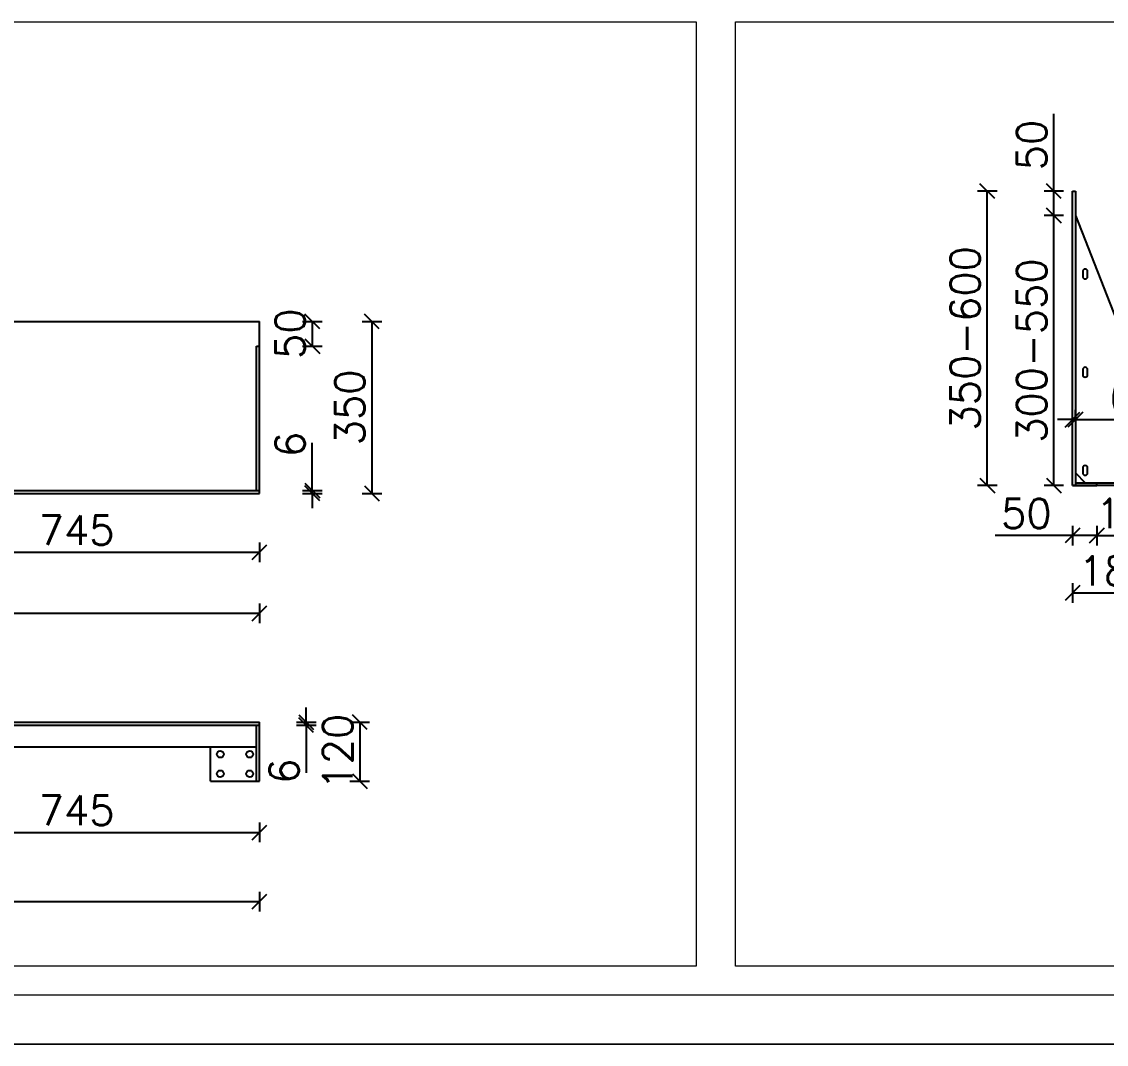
# Model space of a CAD drawing. Header units: millimetres. Extents: x 5046 to 47046, y -5997 to 25762.
# Drawn here: x 27175 to 32696, y -5997 to -789 of the extents above; entities that cross this region are included whole.
import ezdxf

# ---------------------------------------------------------------- set-up
doc = ezdxf.new("R2010")
doc.units = ezdxf.units.MM
doc.layers.get('0').update_dxf_attribs({"lineweight": 0})
doc.layers.get('Defpoints').update_dxf_attribs({"lineweight": 0})
doc.layers.add('DIM', color=3, linetype='Continuous', lineweight=0)
doc.layers.add('Pomocnicze', color=252, linetype='Continuous', lineweight=0)
doc.layers.add('Profil główny', color=7, linetype='Continuous')
doc.styles.add('Skala 1-20', font='simplex.shx', dxfattribs={"height": 60})
doc.dimstyles.new('Skala 1-20', dxfattribs={"dimtxt": 6, "dimasz": 30, "dimexe": 20, "dimexo": 0.625, "dimgap": 15, "dimtad": 1, "dimdec": 0, "dimtxsty": 'Skala 1-20', "dimblk": 'OBLIQUE', "dimcen": 2.5, "dimadec": 0, "dimazin": 0, "dimtfac": 1, "dimtdec": 0, "dimtmove": 0, "dimatfit": 3, "dimldrblk": 'OBLIQUE', "dimfxl": 20, "dimfxlon": 1, "dimarcsym": 0})

# ---------------------------------------------------------------- blocks, each defined once
blk = doc.blocks.new('_Oblique')
at = {"color": 0, "linetype": 'ByBlock', "lineweight": -2}
blk.add_line((-0.5, -0.5), (0.5, 0.5), dxfattribs=at)
blk = doc.blocks.new('*D824')
at = {"layer": 'Defpoints', "color": 0}
for p in [(-1633.9, -954.7), (-888.9, -954.7), (-888.9, -1080.6)]:
    blk.add_point(p, dxfattribs=at)
at = {"layer": 'DIM', "color": 0, "lineweight": -2}
for p, q in [((-1633.9, -1060.6), (-1633.9, -1100.6)), ((-1633.9, -1080.6), (-888.9, -1080.6)), ((-888.9, -1060.6), (-888.9, -1100.6))]:
    blk.add_line(p, q, dxfattribs=at)
at = {"layer": 'DIM', "color": 0, "linetype": 'ByBlock', "lineweight": -2, "xscale": 30, "yscale": 30, "zscale": 30, "rotation": 180}
blk.add_blockref('_Oblique', (-1633.9, -1080.6), dxfattribs=at)
at = {"layer": 'DIM', "color": 0, "linetype": 'ByBlock', "lineweight": -2, "xscale": 30, "yscale": 30, "zscale": 30}
blk.add_blockref('_Oblique', (-888.9, -1080.6), dxfattribs=at)
at = {"layer": 'DIM', "color": 0, "insert": (-1261.4, -1035.6), "char_height": 60, "attachment_point": 5, "style": 'Skala 1-20'}
blk.add_mtext('745', dxfattribs=at)
blk = doc.blocks.new('*D825')
at = {"layer": 'Defpoints', "color": 0}
for p in [(-3868.9, -960.7), (-888.9, -960.7), (-888.9, -1205.1)]:
    blk.add_point(p, dxfattribs=at)
at = {"layer": 'DIM', "color": 0, "lineweight": -2}
for p, q in [((-3868.9, -1185.1), (-3868.9, -1225.1)), ((-888.9, -1185.1), (-888.9, -1225.1)), ((-3868.9, -1205.1), (-888.9, -1205.1))]:
    blk.add_line(p, q, dxfattribs=at)
at = {"layer": 'DIM', "color": 0, "linetype": 'ByBlock', "lineweight": -2, "xscale": 30, "yscale": 30, "zscale": 30, "rotation": 180}
blk.add_blockref('_Oblique', (-3868.9, -1205.1), dxfattribs=at)
at = {"layer": 'DIM', "color": 0, "linetype": 'ByBlock', "lineweight": -2, "xscale": 30, "yscale": 30, "zscale": 30}
blk.add_blockref('_Oblique', (-888.9, -1205.1), dxfattribs=at)
at = {"layer": 'DIM', "color": 0, "insert": (-2378.9, -1160.1), "char_height": 60, "attachment_point": 5, "style": 'Skala 1-20'}
blk.add_mtext('2980', dxfattribs=at)
blk = doc.blocks.new('*D826')
at = {"layer": 'Defpoints', "color": 0}
for p in [(-888.9, -610.7), (-888.9, -960.7), (-660.1, -960.7)]:
    blk.add_point(p, dxfattribs=at)
at = {"layer": 'DIM', "color": 0, "lineweight": -2}
for p, q in [((-680.1, -610.7), (-640.1, -610.7)), ((-660.1, -610.7), (-660.1, -960.7)), ((-680.1, -960.7), (-640.1, -960.7))]:
    blk.add_line(p, q, dxfattribs=at)
at = {"layer": 'DIM', "color": 0, "linetype": 'ByBlock', "lineweight": -2, "xscale": 30, "yscale": 30, "zscale": 30}
for p, rotation in [((-660.1, -610.7), 90), ((-660.1, -960.7), 270)]:
    blk.add_blockref('_Oblique', p, dxfattribs=dict(at, rotation=rotation))
at = {"layer": 'DIM', "color": 0, "insert": (-705.1, -785.7), "char_height": 60, "attachment_point": 5, "rotation": 90, "style": 'Skala 1-20'}
blk.add_mtext('350', dxfattribs=at)
blk = doc.blocks.new('*D827')
at = {"layer": 'Defpoints', "color": 0}
for p in [(-888.9, -610.7), (-888.9, -660.7), (-781.5, -660.7)]:
    blk.add_point(p, dxfattribs=at)
at = {"layer": 'DIM', "color": 0, "lineweight": -2}
for p, q in [((-801.5, -610.7), (-761.5, -610.7)), ((-781.5, -610.7), (-781.5, -660.7)), ((-801.5, -660.7), (-761.5, -660.7))]:
    blk.add_line(p, q, dxfattribs=at)
at = {"layer": 'DIM', "color": 0, "linetype": 'ByBlock', "lineweight": -2, "xscale": 30, "yscale": 30, "zscale": 30}
for p, rotation in [((-781.5, -610.7), 90), ((-781.5, -660.7), 270)]:
    blk.add_blockref('_Oblique', p, dxfattribs=dict(at, rotation=rotation))
at = {"layer": 'DIM', "color": 0, "insert": (-826.5, -635.7), "char_height": 60, "attachment_point": 5, "rotation": 90, "style": 'Skala 1-20'}
blk.add_mtext('50', dxfattribs=at)
blk = doc.blocks.new('*D828')
at = {"layer": 'Defpoints', "color": 0}
for p in [(-935.7, -954.7), (-935.7, -960.7), (-781.5, -954.7)]:
    blk.add_point(p, dxfattribs=at)
at = {"layer": 'DIM', "color": 0, "lineweight": -2}
for p, q in [((-781.5, -954.7), (-781.5, -857.6)), ((-801.5, -954.7), (-761.5, -954.7)), ((-801.5, -960.7), (-761.5, -960.7)), ((-781.5, -960.7), (-781.5, -954.7)), ((-781.5, -960.7), (-781.5, -990.7))]:
    blk.add_line(p, q, dxfattribs=at)
at = {"layer": 'DIM', "color": 0, "linetype": 'ByBlock', "lineweight": -2, "xscale": 30, "yscale": 30, "zscale": 30}
for p, rotation in [((-781.5, -954.7), 270), ((-781.5, -960.7), 90)]:
    blk.add_blockref('_Oblique', p, dxfattribs=dict(at, rotation=rotation))
at = {"layer": 'DIM', "color": 0, "insert": (-826.5, -861.2), "char_height": 60, "attachment_point": 5, "rotation": 90, "style": 'Skala 1-20'}
blk.add_mtext('6', dxfattribs=at)
blk = doc.blocks.new('*D836')
at = {"layer": 'Defpoints', "color": 0}
for p in [(-3868.9, -1547), (-888.9, -1547), (-888.9, -1792.3)]:
    blk.add_point(p, dxfattribs=at)
at = {"layer": 'DIM', "color": 0, "lineweight": -2}
for p, q in [((-3868.9, -1772.3), (-3868.9, -1812.3)), ((-888.9, -1772.3), (-888.9, -1812.3)), ((-3868.9, -1792.3), (-888.9, -1792.3))]:
    blk.add_line(p, q, dxfattribs=at)
at = {"layer": 'DIM', "color": 0, "linetype": 'ByBlock', "lineweight": -2, "xscale": 30, "yscale": 30, "zscale": 30, "rotation": 180}
blk.add_blockref('_Oblique', (-3868.9, -1792.3), dxfattribs=at)
at = {"layer": 'DIM', "color": 0, "linetype": 'ByBlock', "lineweight": -2, "xscale": 30, "yscale": 30, "zscale": 30}
blk.add_blockref('_Oblique', (-888.9, -1792.3), dxfattribs=at)
at = {"layer": 'DIM', "color": 0, "insert": (-2378.9, -1747.3), "char_height": 60, "attachment_point": 5, "style": 'Skala 1-20'}
blk.add_mtext('2980', dxfattribs=at)
blk = doc.blocks.new('*D840')
at = {"layer": 'Defpoints', "color": 0}
for p in [(-1633.9, -1547), (-888.9, -1547), (-888.9, -1651.4)]:
    blk.add_point(p, dxfattribs=at)
at = {"layer": 'DIM', "color": 0, "lineweight": -2}
for p, q in [((-1633.9, -1631.4), (-1633.9, -1671.4)), ((-888.9, -1631.4), (-888.9, -1671.4)), ((-1633.9, -1651.4), (-888.9, -1651.4))]:
    blk.add_line(p, q, dxfattribs=at)
at = {"layer": 'DIM', "color": 0, "linetype": 'ByBlock', "lineweight": -2, "xscale": 30, "yscale": 30, "zscale": 30, "rotation": 180}
blk.add_blockref('_Oblique', (-1633.9, -1651.4), dxfattribs=at)
at = {"layer": 'DIM', "color": 0, "linetype": 'ByBlock', "lineweight": -2, "xscale": 30, "yscale": 30, "zscale": 30}
blk.add_blockref('_Oblique', (-888.9, -1651.4), dxfattribs=at)
at = {"layer": 'DIM', "color": 0, "insert": (-1261.4, -1606.4), "char_height": 60, "attachment_point": 5, "style": 'Skala 1-20'}
blk.add_mtext('745', dxfattribs=at)
blk = doc.blocks.new('*D844')
at = {"layer": 'Defpoints', "color": 0}
for p in [(-919.9, -1427), (-919.9, -1433), (-793.9, -1433)]:
    blk.add_point(p, dxfattribs=at)
at = {"layer": 'DIM', "color": 0, "lineweight": -2}
for p, q in [((-793.9, -1427), (-793.9, -1397)), ((-813.9, -1427), (-773.9, -1427)), ((-813.9, -1433), (-773.9, -1433)), ((-793.9, -1427), (-793.9, -1433)), ((-793.9, -1433), (-793.9, -1530.1))]:
    blk.add_line(p, q, dxfattribs=at)
at = {"layer": 'DIM', "color": 0, "linetype": 'ByBlock', "lineweight": -2, "xscale": 30, "yscale": 30, "zscale": 30}
for p, rotation in [((-793.9, -1427), 270), ((-793.9, -1433), 90)]:
    blk.add_blockref('_Oblique', p, dxfattribs=dict(at, rotation=rotation))
at = {"layer": 'DIM', "color": 0, "insert": (-838.9, -1526.6), "char_height": 60, "attachment_point": 5, "rotation": 90, "style": 'Skala 1-20'}
blk.add_mtext('6', dxfattribs=at)
blk = doc.blocks.new('*D845')
at = {"layer": 'Defpoints', "color": 0}
for p in [(-904.5, -1427), (-904.5, -1547), (-684.8, -1547)]:
    blk.add_point(p, dxfattribs=at)
at = {"layer": 'DIM', "color": 0, "lineweight": -2}
for p, q in [((-704.8, -1427), (-664.8, -1427)), ((-684.8, -1427), (-684.8, -1547)), ((-704.8, -1547), (-664.8, -1547))]:
    blk.add_line(p, q, dxfattribs=at)
at = {"layer": 'DIM', "color": 0, "linetype": 'ByBlock', "lineweight": -2, "xscale": 30, "yscale": 30, "zscale": 30}
for p, rotation in [((-684.8, -1427), 90), ((-684.8, -1547), 270)]:
    blk.add_blockref('_Oblique', p, dxfattribs=dict(at, rotation=rotation))
at = {"layer": 'DIM', "color": 0, "insert": (-729.8, -1487), "char_height": 60, "attachment_point": 5, "rotation": 90, "style": 'Skala 1-20'}
blk.add_mtext('120', dxfattribs=at)
blk = doc.blocks.new('*D996')
at = {"layer": 'Defpoints', "color": 0}
for p in [(-2147.8, -995), (-2017.8, -995), (-2017.8, -1096.7)]:
    blk.add_point(p, dxfattribs=at)
at = {"layer": 'DIM', "color": 0, "lineweight": -2}
for p, q in [((-2147.8, -1076.7), (-2147.8, -1116.7)), ((-2017.8, -1076.7), (-2017.8, -1116.7)), ((-2147.8, -1096.7), (-2017.8, -1096.7))]:
    blk.add_line(p, q, dxfattribs=at)
at = {"layer": 'DIM', "color": 0, "linetype": 'ByBlock', "lineweight": -2, "xscale": 30, "yscale": 30, "zscale": 30}
for p, rotation in [((-2147.8, -1096.7), 179.9999999999996), ((-2017.8, -1096.7), 359.9999999999996)]:
    blk.add_blockref('_Oblique', p, dxfattribs=dict(at, rotation=rotation))
at = {"layer": 'DIM', "color": 0, "insert": (-2072.8, -1051.7), "char_height": 60, "attachment_point": 5, "style": 'Skala 1-20'}
blk.add_mtext('130', dxfattribs=at)
blk = doc.blocks.new('*D997')
at = {"layer": 'Defpoints', "color": 0}
for p in [(-2197.8, -995), (-2147.8, -995), (-2197.8, -1096.7)]:
    blk.add_point(p, dxfattribs=at)
at = {"layer": 'DIM', "color": 0, "lineweight": -2}
for p, q in [((-2197.8, -1076.7), (-2197.8, -1116.7)), ((-2147.8, -1076.7), (-2147.8, -1116.7)), ((-2197.8, -1096.7), (-2355, -1096.7)), ((-2147.8, -1096.7), (-2197.8, -1096.7))]:
    blk.add_line(p, q, dxfattribs=at)
at = {"layer": 'DIM', "color": 0, "linetype": 'ByBlock', "lineweight": -2, "xscale": 30, "yscale": 30, "zscale": 30, "rotation": 180}
blk.add_blockref('_Oblique', (-2197.8, -1096.7), dxfattribs=at)
at = {"layer": 'DIM', "color": 0, "linetype": 'ByBlock', "lineweight": -2, "xscale": 30, "yscale": 30, "zscale": 30}
blk.add_blockref('_Oblique', (-2147.8, -1096.7), dxfattribs=at)
at = {"layer": 'DIM', "color": 0, "insert": (-2291.4, -1051.7), "char_height": 60, "attachment_point": 5, "style": 'Skala 1-20'}
blk.add_mtext('50', dxfattribs=at)
blk = doc.blocks.new('*D998')
at = {"layer": 'Defpoints', "color": 0}
for p in [(-2191.8, -860.6), (-2197.8, -861.5), (-2191.8, -861.5)]:
    blk.add_point(p, dxfattribs=at)
at = {"layer": 'DIM', "color": 0, "lineweight": -2}
for p, q in [((-2197.8, -860.6), (-2227.8, -860.6)), ((-2197.8, -860.9), (-2197.8, -840.6)), ((-2197.8, -860.6), (-2191.8, -860.6)), ((-2191.8, -860.9), (-2191.8, -840.6)), ((-2191.8, -860.6), (-2094.7, -860.6))]:
    blk.add_line(p, q, dxfattribs=at)
at = {"layer": 'DIM', "color": 0, "linetype": 'ByBlock', "lineweight": -2, "xscale": 30, "yscale": 30, "zscale": 30}
blk.add_blockref('_Oblique', (-2197.8, -860.6), dxfattribs=at)
at = {"layer": 'DIM', "color": 0, "linetype": 'ByBlock', "lineweight": -2, "xscale": 30, "yscale": 30, "zscale": 30, "rotation": 180}
blk.add_blockref('_Oblique', (-2191.8, -860.6), dxfattribs=at)
at = {"layer": 'DIM', "color": 0, "insert": (-2098.2, -815.6), "char_height": 60, "attachment_point": 5, "style": 'Skala 1-20'}
blk.add_mtext('6', dxfattribs=at)
blk = doc.blocks.new('*D999')
at = {"layer": 'Defpoints', "color": 0}
for p in [(-2371, -395), (-2197.8, -395), (-2197.8, -995)]:
    blk.add_point(p, dxfattribs=at)
at = {"layer": 'DIM', "color": 0, "lineweight": -2}
for p, q in [((-2351, -395), (-2391, -395)), ((-2371, -995), (-2371, -395)), ((-2351, -995), (-2391, -995))]:
    blk.add_line(p, q, dxfattribs=at)
at = {"layer": 'DIM', "color": 0, "linetype": 'ByBlock', "lineweight": -2, "xscale": 30, "yscale": 30, "zscale": 30}
for p, rotation in [((-2371, -395), 90), ((-2371, -995), 270)]:
    blk.add_blockref('_Oblique', p, dxfattribs=dict(at, rotation=rotation))
at = {"layer": 'DIM', "color": 0, "insert": (-2416, -695), "char_height": 60, "attachment_point": 5, "rotation": 90, "style": 'Skala 1-20'}
blk.add_mtext('350-600', dxfattribs=at)
blk = doc.blocks.new('*D1000')
at = {"layer": 'Defpoints', "color": 0}
for p in [(-2235.6, -445), (-2191.8, -445), (-2191.8, -995)]:
    blk.add_point(p, dxfattribs=at)
at = {"layer": 'DIM', "color": 0, "lineweight": -2}
for p, q in [((-2215.6, -445), (-2255.6, -445)), ((-2235.6, -995), (-2235.6, -445)), ((-2215.6, -995), (-2255.6, -995))]:
    blk.add_line(p, q, dxfattribs=at)
at = {"layer": 'DIM', "color": 0, "linetype": 'ByBlock', "lineweight": -2, "xscale": 30, "yscale": 30, "zscale": 30}
for p, rotation in [((-2235.6, -445), 90), ((-2235.6, -995), 270)]:
    blk.add_blockref('_Oblique', p, dxfattribs=dict(at, rotation=rotation))
at = {"layer": 'DIM', "color": 0, "insert": (-2280.6, -720), "char_height": 60, "attachment_point": 5, "rotation": 90, "style": 'Skala 1-20'}
blk.add_mtext('300-550', dxfattribs=at)
blk = doc.blocks.new('*D1001')
at = {"layer": 'Defpoints', "color": 0}
for p in [(-2235.6, -395), (-2191.8, -395), (-2191.8, -445)]:
    blk.add_point(p, dxfattribs=at)
at = {"layer": 'DIM', "color": 0, "lineweight": -2}
for p, q in [((-2235.6, -395), (-2235.6, -237.9)), ((-2215.6, -395), (-2255.6, -395)), ((-2235.6, -445), (-2235.6, -395)), ((-2215.6, -445), (-2255.6, -445))]:
    blk.add_line(p, q, dxfattribs=at)
at = {"layer": 'DIM', "color": 0, "linetype": 'ByBlock', "lineweight": -2, "xscale": 30, "yscale": 30, "zscale": 30}
for p, rotation in [((-2235.6, -395), 90), ((-2235.6, -445), 270)]:
    blk.add_blockref('_Oblique', p, dxfattribs=dict(at, rotation=rotation))
at = {"layer": 'DIM', "color": 0, "insert": (-2280.6, -301.4), "char_height": 60, "attachment_point": 5, "rotation": 90, "style": 'Skala 1-20'}
blk.add_mtext('50', dxfattribs=at)
blk = doc.blocks.new('*D1011')
at = {"layer": 'Defpoints', "color": 0}
for p in [(-2197.8, -995), (-2017.8, -995), (-2197.8, -1213.7)]:
    blk.add_point(p, dxfattribs=at)
at = {"layer": 'DIM', "color": 0, "lineweight": -2}
for p, q in [((-2197.8, -1193.7), (-2197.8, -1233.7)), ((-2017.8, -1213.7), (-2197.8, -1213.7)), ((-2017.8, -1193.7), (-2017.8, -1233.7))]:
    blk.add_line(p, q, dxfattribs=at)
at = {"layer": 'DIM', "color": 0, "linetype": 'ByBlock', "lineweight": -2, "xscale": 30, "yscale": 30, "zscale": 30, "rotation": 180}
blk.add_blockref('_Oblique', (-2197.8, -1213.7), dxfattribs=at)
at = {"layer": 'DIM', "color": 0, "linetype": 'ByBlock', "lineweight": -2, "xscale": 30, "yscale": 30, "zscale": 30}
blk.add_blockref('_Oblique', (-2017.8, -1213.7), dxfattribs=at)
at = {"layer": 'DIM', "color": 0, "insert": (-2107.8, -1168.7), "char_height": 60, "attachment_point": 5, "style": 'Skala 1-20'}
blk.add_mtext('180', dxfattribs=at)
blk = doc.blocks.new('ks2')
at = {"layer": 'Pomocnicze'}
blk.add_lwpolyline([(-4783.8, 0), (0, 0), (0, -1923.6), (-4783.8, -1923.6)], close=True, dxfattribs=at)
at = {"layer": 'Profil główny'}
for p, q in [((-3868.9, -610.7), (-888.9, -610.7)), ((-888.9, -960.7), (-888.9, -610.7)), ((-894.9, -660.7), (-888.9, -660.7)), ((-894.9, -954.7), (-894.9, -660.7)), ((-3868.9, -954.7), (-888.9, -954.7)), ((-3868.9, -960.7), (-888.9, -960.7)), ((-3868.9, -1427), (-888.9, -1427)), ((-3868.9, -1433), (-888.9, -1433)), ((-894.9, -1547), (-894.9, -1433)), ((-888.9, -1547), (-888.9, -1427)), ((-1630.9, -1477), (-894.9, -1477)), ((-988.9, -1547), (-988.9, -1477)), ((-888.9, -1547), (-888.9, -1477)), ((-988.9, -1547), (-888.9, -1547)), ((-894.9, -1547), (-888.9, -1547))]:
    blk.add_line(p, q, dxfattribs=at)
for centre in [(-968.9, -1492), (-908.9, -1492), (-968.9, -1532), (-908.9, -1532)]:
    blk.add_circle(centre, 7, dxfattribs=at)
at = {"layer": 'DIM'}
for base, p1, p2, picture, middle in [((-781.5, -660.7), (-888.9, -610.7), (-888.9, -660.7), '*D827', (-781.5, -635.7)), ((-684.8, -1547), (-904.5, -1427), (-904.5, -1547), '*D845', (-684.8, -1487))]:
    dim = blk.add_linear_dim(base=base, p1=p1, p2=p2, angle=90, dimstyle='Skala 1-20', dxfattribs=at)
    dim.commit()
    dim.dimension.update_dxf_attribs({"geometry": picture, "text_midpoint": middle, "dimtype": 160})
for base, p1, p2, picture, middle in [((-660.1, -960.7), (-888.9, -610.7), (-888.9, -960.7), '*D826', (-705.1, -785.7)), ((-781.5, -954.7), (-935.7, -960.7), (-935.7, -954.7), '*D828', (-826.5, -861.2)), ((-793.9, -1433), (-919.9, -1427), (-919.9, -1433), '*D844', (-838.9, -1526.6))]:
    dim = blk.add_linear_dim(base=base, p1=p1, p2=p2, angle=90, dimstyle='Skala 1-20', dxfattribs=at)
    dim.commit()
    dim.dimension.update_dxf_attribs({"geometry": picture, "text_midpoint": middle})
for base, p1, p2, picture, middle in [((-888.9, -1205.1), (-3868.9, -960.7), (-888.9, -960.7), '*D825', (-2378.9, -1160.1)), ((-888.9, -1080.6), (-1633.9, -954.7), (-888.9, -954.7), '*D824', (-1261.4, -1035.6)), ((-888.9, -1792.3), (-3868.9, -1547), (-888.9, -1547), '*D836', (-2378.9, -1747.3)), ((-888.9, -1651.4), (-1633.9, -1547), (-888.9, -1547), '*D840', (-1261.4, -1606.4))]:
    dim = blk.add_linear_dim(base=base, p1=p1, p2=p2, dimstyle='Skala 1-20', dxfattribs=at)
    dim.commit()
    dim.dimension.update_dxf_attribs({"geometry": picture, "text_midpoint": middle})
blk = doc.blocks.new('ks3')
at = {"layer": 'Pomocnicze'}
blk.add_lwpolyline([(-2883.8, -50), (0, -50), (0, -1973.6), (-2883.8, -1973.6)], close=True, dxfattribs=at)
at = {"layer": 'Profil główny'}
for p, q in [((-2197.8, -995), (-2197.8, -395)), ((-2197.8, -395), (-2191.8, -395)), ((-2191.8, -395), (-2191.8, -989)), ((-2191.8, -395), (-2191.8, -445)), ((-2191.8, -445), (-2017.8, -889)), ((-2191.8, -969), (-2171.8, -989)), ((-2191.8, -989), (-2017.8, -989)), ((-2191.8, -989), (-2191.8, -995)), ((-2147.8, -995), (-2147.8, -989)), ((-2017.8, -995), (-2197.8, -995)), ((-2197.8, -995), (-2147.8, -995))]:
    blk.add_line(p, q, dxfattribs=at)
for points in [[(-2176.8, -559), (-2176.8, -569, 1), (-2166.8, -569), (-2166.8, -559, 1)], [(-2176.8, -759), (-2176.8, -769, 1), (-2166.8, -769), (-2166.8, -759, 1)], [(-2176.8, -959), (-2176.8, -969, 1), (-2166.8, -969), (-2166.8, -959, 1)]]:
    blk.add_lwpolyline(points, format="xyb", close=True, dxfattribs=at)
at = {"layer": 'DIM'}
for p1, p2, distance, picture, middle in [((-2191.8, -445), (-2191.8, -395), 43.8, '*D1001', (-2280.6, -301.4)), ((-2197.8, -861.5), (-2191.8, -861.5), 0.9, '*D998', (-2098.2, -815.6)), ((-2147.8, -995), (-2197.8, -995), 101.7, '*D997', (-2291.4, -1051.7))]:
    dim = blk.add_aligned_dim(p1=p1, p2=p2, distance=distance, dimstyle='Skala 1-20', dxfattribs=at)
    dim.commit()
    dim.dimension.update_dxf_attribs({"geometry": picture, "text_midpoint": middle})
for p1, p2, distance, text, picture, middle in [((-2197.8, -995), (-2197.8, -395), 173.2, '350-<>', '*D999', (-2416, -695)), ((-2191.8, -995), (-2191.8, -445), 43.8, '300-<>', '*D1000', (-2280.6, -720))]:
    dim = blk.add_aligned_dim(p1=p1, p2=p2, distance=distance, text=text, dimstyle='Skala 1-20', override={"dimtxsty": 'Skala 1-20'}, dxfattribs=at)
    dim.commit()
    dim.dimension.update_dxf_attribs({"geometry": picture, "text_midpoint": middle})
dim = blk.add_linear_dim(base=(-2197.8, -1213.7), p1=(-2017.8, -995), p2=(-2197.8, -995), dimstyle='Skala 1-20', dxfattribs=at)
dim.commit()
dim.dimension.update_dxf_attribs({"geometry": '*D1011', "text_midpoint": (-2107.8, -1168.7)})
dim = blk.add_linear_dim(base=(-2017.8, -1096.7), p1=(-2147.8, -995), p2=(-2017.8, -995), angle=360, dimstyle='Skala 1-20', dxfattribs=at)
dim.commit()
dim.dimension.update_dxf_attribs({"geometry": '*D996', "text_midpoint": (-2072.8, -1096.7), "dimtype": 161})

msp = doc.modelspace()

# ---------------------------------------------------------------- linework, layer by layer
for p, q in [((46796, -5746.6), (6296, -5746.6)), ((47046, -5996.6), (5046, -5996.6)), ((5046, -5996.6), (47046, -5996.6))]:
    msp.add_line(p, q)

# ---------------------------------------------------------------- block references
at = {"layer": 'Profil główny', "xscale": 2.5, "yscale": 2.5}
for name, p in [('ks2', (30608.3, -789.2)), ('ks3', (38017.8, -664.2))]:
    msp.add_blockref(name, p, dxfattribs=at)

doc.saveas('drawing.dxf')
